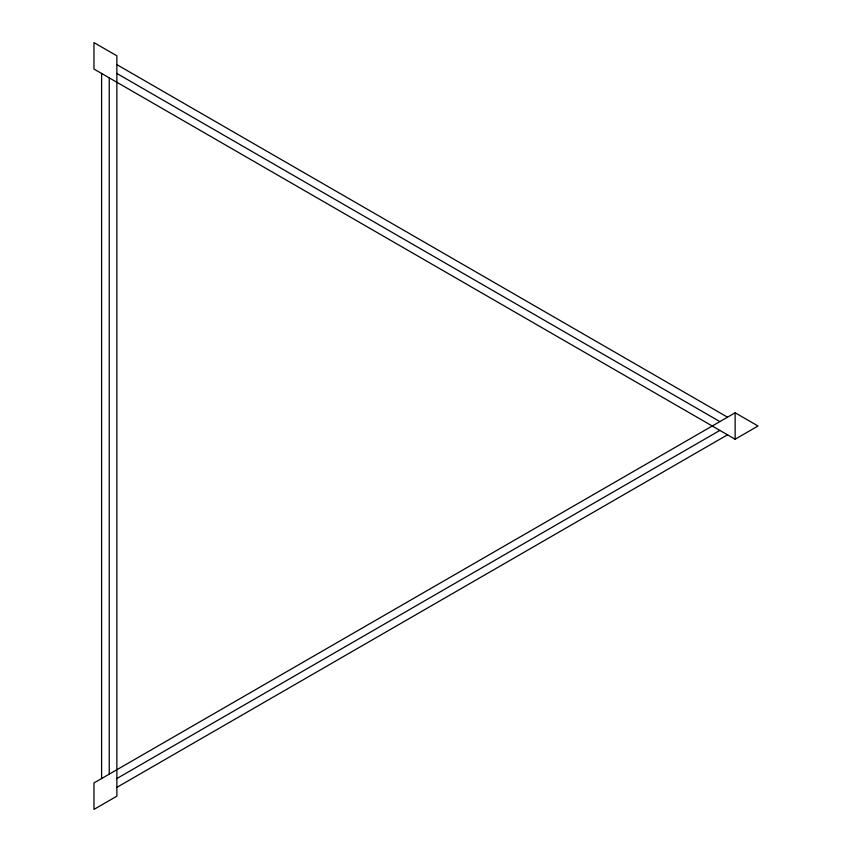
<?xml version="1.0" encoding="UTF-8"?>
<svg xmlns="http://www.w3.org/2000/svg" width="852" height="852" viewBox="0 0 852 852"><rect width="100%" height="100%" fill="white"/><g stroke="black" fill="none" stroke-linecap="round" stroke-linejoin="round"><path stroke-width="1.28" d="M735.138 412.783L93.965 782.956L93.965 809.4L116.862 796.183L116.862 55.817L93.965 42.6L93.965 69.044L735.138 439.217L758.035 426L735.138 412.783L735.138 439.217M116.862 778.547L719.865 430.409M116.862 787.365L727.501 434.818M116.862 64.635L727.501 417.182M116.862 73.453L719.865 421.591M109.237 77.851L109.237 774.148M101.601 73.453L101.601 778.547"/></g></svg>
